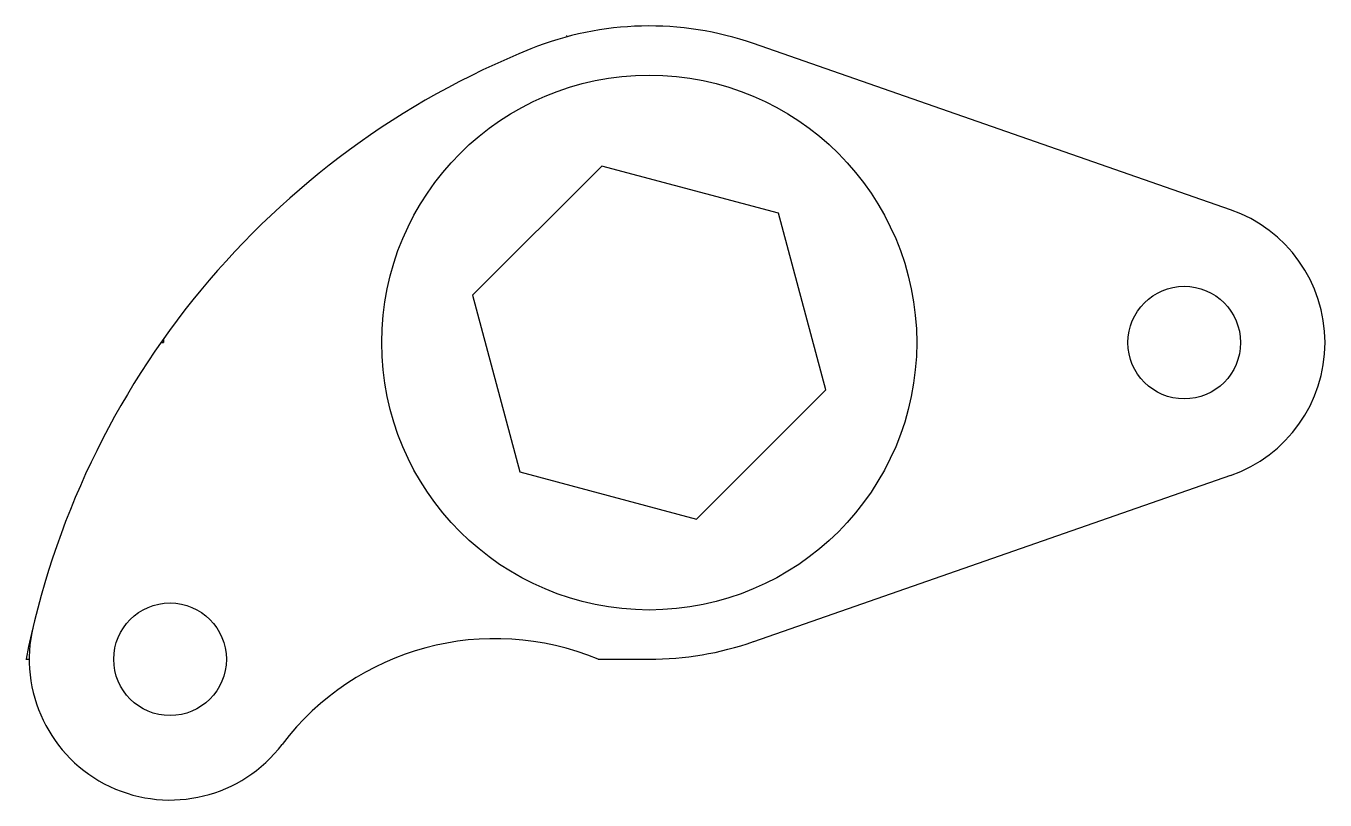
# Model space of a CAD drawing. Header units: inches. Extents: x -19 to 166, y -31 to 79.
import ezdxf

# ---------------------------------------------------------------- set-up
doc = ezdxf.new("R2010")
doc.units = ezdxf.units.IN
doc.header["$MEASUREMENT"] = 0

msp = doc.modelspace()

# ---------------------------------------------------------------- linework, layer by layer
for p, q in [((58.02, 77.04), (57.96, 77.24)), ((152.24, 52.46), (84.46, 76.07)), ((0.66, 33.58), (0.29, 33.58)), ((0.29, 33.58), (0.66, 33.58)), ((0.66, 34.1), (0.66, 33.58)), ((152.24, 14.69), (84.46, -8.92)), ((-18.87, -11.42), (-18.4, -11.42)), ((62.43, -11.42), (69.66, -11.42))]:
    msp.add_line(p, q)
msp.add_lwpolyline([(44.57, 40.3), (51.29, 15.2), (76.39, 8.48), (94.76, 26.85), (88.03, 51.95), (62.94, 58.67)], close=True)
for centre, radius in [((69.66, 33.58), 38), ((145.66, 33.58), 8), ((1.6, -11.42), 8)]:
    msp.add_circle(centre, radius)
for centre, radius, start, end in [((69.66, 33.58), 45, 70.7951, 111.9304), ((96.93, -34.14), 118, 111.9304, 168.9), ((145.66, 33.58), 20, 289.2049, 70.7951), ((1.6, -11.42), 20, 166.5962, 322.7992), ((47.79, -46.49), 38, 67.3427, 142.7992), ((69.66, 33.58), 45, 270, 289.2049)]:
    msp.add_arc(centre, radius, start, end)

doc.saveas('drawing.dxf')
